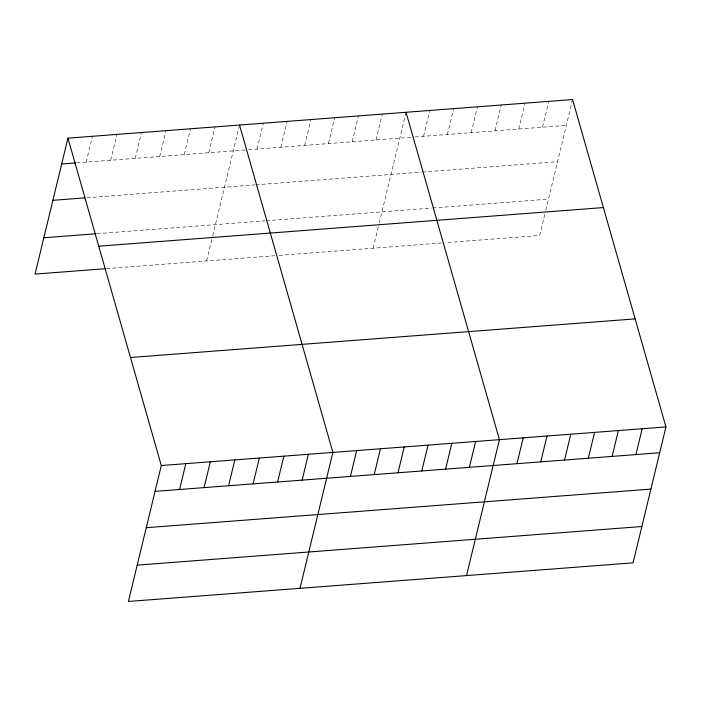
<?xml version="1.0" encoding="UTF-8"?>
<svg xmlns="http://www.w3.org/2000/svg" width="701" height="701" viewBox="0 0 701 701"><rect width="100%" height="100%" fill="white"/><g stroke="black" fill="none" stroke-linecap="round" stroke-linejoin="round"><path stroke-width="0.53" stroke-dasharray="3.5 2.63" d="M86.197 162.124L92.444 136.283M110.705 160.24L116.953 134.408M135.214 158.365L141.471 132.533M159.732 156.489L165.979 130.658M184.24 154.614L190.488 128.782M208.749 152.739L215.005 126.907M206.629 260.956L212 238.752M212.736 235.729L239.269 126.057M257.057 149.05L263.304 123.21M280.847 147.228L287.095 121.387M304.637 145.405L310.885 119.564M328.427 143.582L334.675 117.75M352.217 141.768L358.465 115.928M376.008 139.946L382.255 114.105M373.169 248.207L379.022 223.987M379.267 222.979L406.045 112.283M423.588 136.301L429.836 110.469M447.378 134.487L453.635 108.646M471.168 132.664L477.425 106.824M494.959 130.842L501.215 105.001M518.749 129.019L525.005 103.187M542.539 127.205L548.795 101.365M544.826 214.278L539.7 235.466L445.617 242.669M545.807 210.239L572.331 100.576M76.602 162.851L247.322 149.795M248.399 149.707L413.853 137.046M414.939 136.967L566.329 125.383M86.994 197.717L254.752 184.88M255.839 184.792L421.292 172.139M422.37 172.052L557.54 161.712M97.124 233.678L265.162 220.815M266.249 220.736L431.702 208.074M432.78 207.995L548.489 199.137M106.456 268.614L274.757 255.742M279.086 255.409L441.297 242.993"/><path stroke-width="1.05" d="M67.936 138.158L161.3 465.534L128.414 601.458L633.064 562.842L665.95 426.918L572.586 99.542L67.936 138.158L35.05 274.082L105.387 268.702M179.561 489.5L185.809 463.659M204.07 487.624L210.326 461.784M228.587 485.74L234.835 459.909M253.096 483.865L259.344 458.033M277.605 481.99L283.861 456.158M302.122 480.115L308.37 454.283M300.002 588.332L332.879 452.408L239.514 125.032M350.421 476.426L356.669 450.585M374.211 474.603L380.459 448.763M398.002 472.781L404.249 446.94M421.792 470.958L428.039 445.126M445.582 469.144L451.838 443.304M469.372 467.322L475.628 441.481M466.533 575.582L499.419 439.658L406.045 112.283M516.952 463.676L523.209 437.845M540.743 461.863L546.999 436.022M564.533 460.04L570.789 434.199M588.323 458.217L594.579 432.377M612.122 456.395L618.37 430.563M635.912 454.581L642.16 428.74M61.679 163.999L75.533 162.939M52.89 200.32L84.865 197.875M43.839 237.753L96.063 233.757M98.745 246.191L603.395 207.575M130.491 357.501L635.141 318.885M161.3 465.534L665.95 426.918M155.052 491.375L659.702 452.758M146.264 527.695L650.914 489.088M137.203 565.129L641.853 526.512"/></g></svg>
